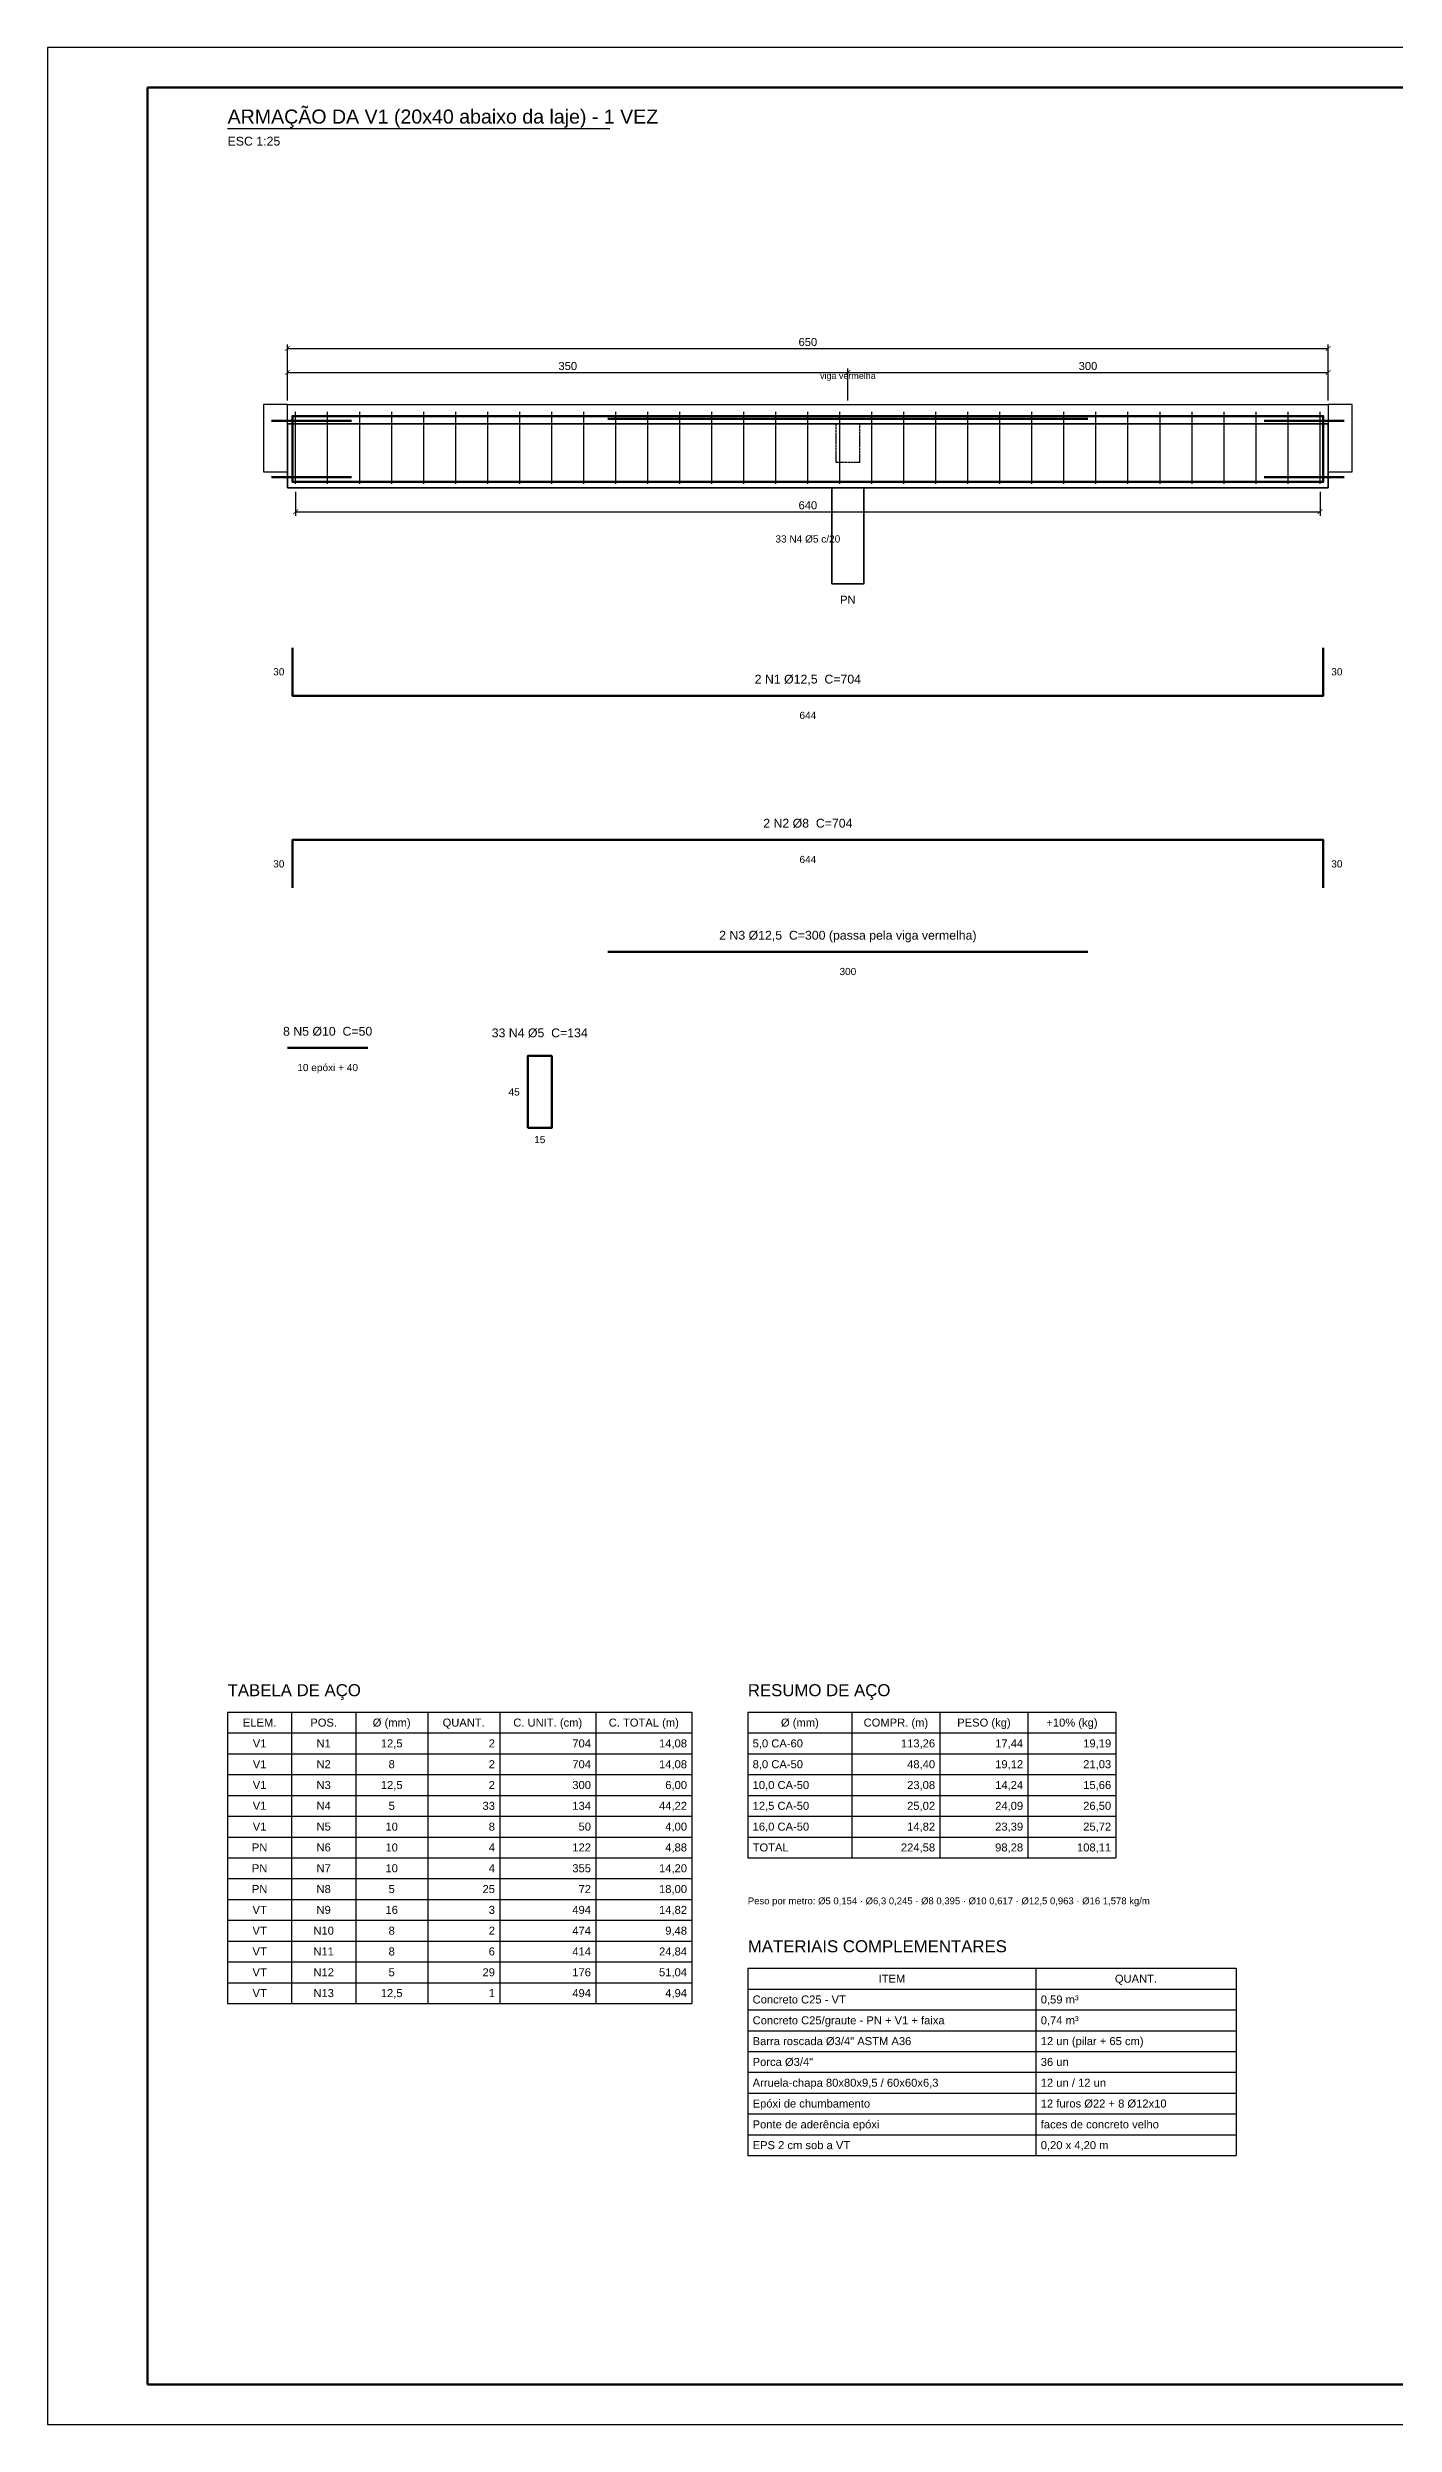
# Model space of a CAD drawing. Header units: millimetres. Extents: x 0 to 1741, y 0 to 594.
# Drawn here: x 900 to 1237, y 0 to 594 of the extents above; entities that cross this region are included whole.
import ezdxf
from ezdxf.enums import TextEntityAlignment as Align

# ---------------------------------------------------------------- set-up
doc = ezdxf.new("R2010")
doc.units = ezdxf.units.MM
doc.header["$LTSCALE"] = 0.5
doc.linetypes.add('DASHED', pattern=[1.524, 1.27, -0.254])
for name, color, linetype, lineweight in [('ARMADURA', 1, 'Continuous', 50), ('FORMA_NOVA', 3, 'Continuous', 35), ('MOLDURA', 7, 'Continuous', 70)]:
    doc.layers.add(name, color=color, linetype=linetype, lineweight=lineweight)
for name, color, linetype in [('CARIMBO', 7, 'Continuous'), ('COTA', 4, 'Continuous'), ('ESTRIBO', 6, 'Continuous'), ('EXIST_OCULTO', 8, 'DASHED'), ('EXISTENTE', 8, 'Continuous'), ('TEXTO', 7, 'Continuous'), ('TITULO', 7, 'Continuous')]:
    doc.layers.add(name, color=color, linetype=linetype)
doc.styles.add('EST', font='arial.ttf')
doc.dimstyles.new('EST', dxfattribs={"dimtxt": 2, "dimasz": 1.2, "dimexe": 1, "dimexo": 1, "dimgap": 0.6, "dimtad": 1, "dimdec": 0, "dimtxsty": 'EST', "dimblk": 'ARCHTICK', "dimcen": 2.5, "dimclrd": 4, "dimclre": 4, "dimclrt": 7, "dimazin": 3, "dimtfac": 1, "dimtmove": 0, "dimatfit": 3})

# ---------------------------------------------------------------- blocks, each defined once
blk = doc.blocks.new('_ARCHTICK')
at = {"color": 0, "linetype": 'BYBLOCK', "const_width": 0.15}
blk.add_lwpolyline([(-0.5, -0.5), (0.5, 0.5)], dxfattribs=at)

msp = doc.modelspace()

# ---------------------------------------------------------------- linework, layer by layer
at = {"layer": 'ARMADURA'}
for points in [[(956, 500.72), (976, 500.72)], [(961.2, 489.92), (961.2, 501.92), (1218.8, 501.92), (1218.8, 489.92)], [(1040, 501.2), (1160, 501.2)], [(1224, 500.72), (1204, 500.72)], [(961.2, 497.44), (961.2, 485.44), (1218.8, 485.44), (1218.8, 497.44)], [(956, 486.64), (976, 486.64)], [(1224, 486.64), (1204, 486.64)], [(961.2, 444), (961.2, 432), (1218.8, 432), (1218.8, 444)], [(961.2, 384), (961.2, 396), (1218.8, 396), (1218.8, 384)], [(1040, 368), (1160, 368)], [(960, 344), (980, 344)]]:
    msp.add_lwpolyline(points, dxfattribs=at)
msp.add_lwpolyline([(1020, 324), (1026, 324), (1026, 342), (1020, 342)], close=True, dxfattribs=at)
at = {"layer": 'CARIMBO'}
msp.add_lwpolyline([(900, 0), (1741, 0), (1741, 594), (900, 594)], close=True, dxfattribs=at)
at = {"layer": 'ESTRIBO'}
for points in [[(962, 485), (962, 503)], [(970, 485), (970, 503)], [(978, 485), (978, 503)], [(986, 485), (986, 503)], [(994, 485), (994, 503)], [(1002, 485), (1002, 503)], [(1010, 485), (1010, 503)], [(1018, 485), (1018, 503)], [(1026, 485), (1026, 503)], [(1034, 485), (1034, 503)], [(1042, 485), (1042, 503)], [(1050, 485), (1050, 503)], [(1058, 485), (1058, 503)], [(1066, 485), (1066, 503)], [(1074, 485), (1074, 503)], [(1082, 485), (1082, 503)], [(1090, 485), (1090, 503)], [(1098, 485), (1098, 503)], [(1106, 485), (1106, 503)], [(1114, 485), (1114, 503)], [(1122, 485), (1122, 503)], [(1130, 485), (1130, 503)], [(1138, 485), (1138, 503)], [(1146, 485), (1146, 503)], [(1154, 485), (1154, 503)], [(1162, 485), (1162, 503)], [(1170, 485), (1170, 503)], [(1178, 485), (1178, 503)], [(1186, 485), (1186, 503)], [(1194, 485), (1194, 503)], [(1202, 485), (1202, 503)], [(1210, 485), (1210, 503)], [(1218, 485), (1218, 503)]]:
    msp.add_lwpolyline(points, dxfattribs=at)
at = {"layer": 'EXIST_OCULTO'}
msp.add_lwpolyline([(1097, 490.4), (1103, 490.4), (1103, 500), (1097, 500)], close=True, dxfattribs=at)
at = {"layer": 'EXISTENTE'}
for points in [[(954, 488), (960, 488), (960, 504.8), (954, 504.8)], [(1220, 488), (1226, 488), (1226, 504.8), (1220, 504.8)]]:
    msp.add_lwpolyline(points, close=True, dxfattribs=at)
msp.add_lwpolyline([(960, 504.8), (1220, 504.8)], dxfattribs=at)
at = {"layer": 'FORMA_NOVA'}
for points in [[(960, 484), (1220, 484), (1220, 500), (960, 500)], [(1096, 460), (1104, 460), (1104, 484), (1096, 484)]]:
    msp.add_lwpolyline(points, close=True, dxfattribs=at)
at = {"layer": 'MOLDURA'}
msp.add_lwpolyline([(925, 10), (1731, 10), (1731, 584), (925, 584)], close=True, dxfattribs=at)
at = {"layer": 'TEXTO'}
for p, q in [((945, 178), (1061, 178)), ((945, 178), (945, 105.2)), ((945, 172.8), (1061, 172.8)), ((961, 178), (961, 105.2)), ((977, 178), (977, 105.2)), ((995, 178), (995, 105.2)), ((1013, 178), (1013, 105.2)), ((1037, 178), (1037, 105.2)), ((1061, 178), (1061, 105.2)), ((1075, 178), (1167, 178)), ((1075, 178), (1075, 141.6)), ((1075, 172.8), (1167, 172.8)), ((1101, 178), (1101, 141.6)), ((1123, 178), (1123, 141.6)), ((1145, 178), (1145, 141.6)), ((1167, 178), (1167, 141.6)), ((945, 167.6), (1061, 167.6)), ((1075, 167.6), (1167, 167.6)), ((945, 162.4), (1061, 162.4)), ((1075, 162.4), (1167, 162.4)), ((945, 157.2), (1061, 157.2)), ((1075, 157.2), (1167, 157.2)), ((945, 152), (1061, 152)), ((1075, 152), (1167, 152)), ((945, 146.8), (1061, 146.8)), ((1075, 146.8), (1167, 146.8)), ((945, 141.6), (1061, 141.6)), ((1075, 141.6), (1167, 141.6)), ((945, 136.4), (1061, 136.4)), ((945, 131.2), (1061, 131.2)), ((945, 126), (1061, 126)), ((945, 120.8), (1061, 120.8)), ((945, 115.6), (1061, 115.6)), ((1075, 114), (1197, 114)), ((1075, 114), (1075, 67.2)), ((1147, 114), (1147, 67.2)), ((1197, 114), (1197, 67.2)), ((945, 110.4), (1061, 110.4)), ((1075, 108.8), (1197, 108.8)), ((945, 105.2), (1061, 105.2)), ((1075, 103.6), (1197, 103.6)), ((1075, 98.4), (1197, 98.4)), ((1075, 93.2), (1197, 93.2)), ((1075, 88), (1197, 88)), ((1075, 82.8), (1197, 82.8)), ((1075, 77.6), (1197, 77.6)), ((1075, 72.4), (1197, 72.4)), ((1075, 67.2), (1197, 67.2))]:
    msp.add_line(p, q, dxfattribs=at)
at = {"layer": 'TITULO'}
msp.add_line((945, 573.8), (1040.48, 573.8), dxfattribs=at)

# ---------------------------------------------------------------- texts
at = {"layer": 'TEXTO', "style": 'EST'}
for s, height, p in [('ESC 1:25', 2.2, (945, 569.5)), ('Peso por metro: Ø5 0,154 · Ø6,3 0,245 · Ø8 0,395 · Ø10 0,617 · Ø12,5 0,963 · Ø16 1,578 kg/m', 1.7, (1075, 130))]:
    msp.add_text(s, height=height, dxfattribs=at).set_placement(p)
for s, height, p in [('viga vermelha', 1.6, (1100, 512)), ('33 N4 Ø5 c/20', 1.8, (1090, 471.2)), ('PN', 2, (1100, 456)), ('ELEM.', 2, (953, 175.4)), ('POS.', 2, (969, 175.4)), ('Ø (mm)', 2, (986, 175.4)), ('QUANT.', 2, (1004, 175.4)), ('C. UNIT. (cm)', 2, (1025, 175.4)), ('C. TOTAL (m)', 2, (1049, 175.4)), ('Ø (mm)', 2, (1088, 175.4)), ('COMPR. (m)', 2, (1112, 175.4)), ('PESO (kg)', 2, (1134, 175.4)), ('+10% (kg)', 2, (1156, 175.4)), ('V1', 2, (953, 170.2)), ('N1', 2, (969, 170.2)), ('12,5', 2, (986, 170.2)), ('V1', 2, (953, 165)), ('V1', 2, (953, 159.8)), ('N2', 2, (969, 165)), ('N3', 2, (969, 159.8)), ('12,5', 2, (986, 159.8)), ('8', 2, (986, 165)), ('V1', 2, (953, 154.6)), ('N4', 2, (969, 154.6)), ('5', 2, (986, 154.6)), ('V1', 2, (953, 149.4)), ('N5', 2, (969, 149.4)), ('10', 2, (986, 149.4)), ('PN', 2, (953, 144.2)), ('N6', 2, (969, 144.2)), ('10', 2, (986, 144.2)), ('PN', 2, (953, 139)), ('N7', 2, (969, 139)), ('10', 2, (986, 139)), ('PN', 2, (953, 133.8)), ('N8', 2, (969, 133.8)), ('5', 2, (986, 133.8)), ('VT', 2, (953, 128.6)), ('N9', 2, (969, 128.6)), ('16', 2, (986, 128.6)), ('VT', 2, (953, 123.4)), ('VT', 2, (953, 118.2)), ('N10', 2, (969, 123.4)), ('N11', 2, (969, 118.2)), ('8', 2, (986, 123.4)), ('8', 2, (986, 118.2)), ('VT', 2, (953, 113)), ('N12', 2, (969, 113)), ('5', 2, (986, 113)), ('VT', 2, (953, 107.8)), ('N13', 2, (969, 107.8)), ('12,5', 2, (986, 107.8)), ('ITEM', 2, (1111, 111.4)), ('QUANT.', 2, (1172, 111.4))]:
    msp.add_text(s, height=height, dxfattribs=at).set_placement(p, align=Align.MIDDLE_CENTER)
for s, height, p in [('30', 1.8, (959.2, 438)), ('30', 1.8, (959.2, 390)), ('45', 1.8, (1018, 333)), ('2', 2, (1011.8, 170.2)), ('704', 2, (1035.8, 170.2)), ('14,08', 2, (1059.8, 170.2)), ('113,26', 2, (1121.8, 170.2)), ('17,44', 2, (1143.8, 170.2)), ('19,19', 2, (1165.8, 170.2)), ('2', 2, (1011.8, 165)), ('2', 2, (1011.8, 159.8)), ('300', 2, (1035.8, 159.8)), ('704', 2, (1035.8, 165)), ('14,08', 2, (1059.8, 165)), ('6,00', 2, (1059.8, 159.8)), ('48,40', 2, (1121.8, 165)), ('23,08', 2, (1121.8, 159.8)), ('19,12', 2, (1143.8, 165)), ('14,24', 2, (1143.8, 159.8)), ('21,03', 2, (1165.8, 165)), ('15,66', 2, (1165.8, 159.8)), ('33', 2, (1011.8, 154.6)), ('134', 2, (1035.8, 154.6)), ('44,22', 2, (1059.8, 154.6)), ('25,02', 2, (1121.8, 154.6)), ('24,09', 2, (1143.8, 154.6)), ('26,50', 2, (1165.8, 154.6)), ('8', 2, (1011.8, 149.4)), ('50', 2, (1035.8, 149.4)), ('4,00', 2, (1059.8, 149.4)), ('14,82', 2, (1121.8, 149.4)), ('23,39', 2, (1143.8, 149.4)), ('25,72', 2, (1165.8, 149.4)), ('4', 2, (1011.8, 144.2)), ('122', 2, (1035.8, 144.2)), ('4,88', 2, (1059.8, 144.2)), ('224,58', 2, (1121.8, 144.2)), ('98,28', 2, (1143.8, 144.2)), ('108,11', 2, (1165.8, 144.2)), ('4', 2, (1011.8, 139)), ('355', 2, (1035.8, 139)), ('14,20', 2, (1059.8, 139)), ('25', 2, (1011.8, 133.8)), ('72', 2, (1035.8, 133.8)), ('18,00', 2, (1059.8, 133.8)), ('3', 2, (1011.8, 128.6)), ('494', 2, (1035.8, 128.6)), ('14,82', 2, (1059.8, 128.6)), ('2', 2, (1011.8, 123.4)), ('6', 2, (1011.8, 118.2)), ('474', 2, (1035.8, 123.4)), ('414', 2, (1035.8, 118.2)), ('24,84', 2, (1059.8, 118.2)), ('9,48', 2, (1059.8, 123.4)), ('29', 2, (1011.8, 113)), ('176', 2, (1035.8, 113)), ('51,04', 2, (1059.8, 113)), ('1', 2, (1011.8, 107.8)), ('494', 2, (1035.8, 107.8)), ('4,94', 2, (1059.8, 107.8))]:
    msp.add_text(s, height=height, dxfattribs=at).set_placement(p, align=Align.MIDDLE_RIGHT)
for s, p in [('2 N1 Ø12,5  C=704', (1090, 434.4)), ('2 N2 Ø8  C=704', (1090, 398.4)), ('2 N3 Ø12,5  C=300 (passa pela viga vermelha)', (1100, 370.4)), ('8 N5 Ø10  C=50', (970, 346.4)), ('33 N4 Ø5  C=134', (1023, 346))]:
    msp.add_text(s, height=2.2, dxfattribs=at).set_placement(p, align=Align.BOTTOM_CENTER)
for s, height, p in [('30', 1.8, (1220.8, 438)), ('30', 1.8, (1220.8, 390)), ('5,0 CA-60', 2, (1076.2, 170.2)), ('8,0 CA-50', 2, (1076.2, 165)), ('10,0 CA-50', 2, (1076.2, 159.8)), ('12,5 CA-50', 2, (1076.2, 154.6)), ('16,0 CA-50', 2, (1076.2, 149.4)), ('TOTAL', 2, (1076.2, 144.2)), ('Concreto C25 - VT', 2, (1076.2, 106.2)), ('0,59 m³', 2, (1148.2, 106.2)), ('Concreto C25/graute - PN + V1 + faixa', 2, (1076.2, 101)), ('0,74 m³', 2, (1148.2, 101)), ('Barra roscada Ø3/4" ASTM A36', 2, (1076.2, 95.8)), ('12 un (pilar + 65 cm)', 2, (1148.2, 95.8)), ('Porca Ø3/4"', 2, (1076.2, 90.6)), ('36 un', 2, (1148.2, 90.6)), ('Arruela-chapa 80x80x9,5 / 60x60x6,3', 2, (1076.2, 85.4)), ('12 un / 12 un', 2, (1148.2, 85.4)), ('Epóxi de chumbamento', 2, (1076.2, 80.2)), ('12 furos Ø22 + 8 Ø12x10', 2, (1148.2, 80.2)), ('Ponte de aderência epóxi', 2, (1076.2, 75)), ('faces de concreto velho', 2, (1148.2, 75)), ('EPS 2 cm sob a VT', 2, (1076.2, 69.8)), ('0,20 x 4,20 m', 2, (1148.2, 69.8))]:
    msp.add_text(s, height=height, dxfattribs=at).set_placement(p, align=Align.MIDDLE_LEFT)
for s, p in [('644', (1090, 428)), ('644', (1090, 392)), ('300', (1100, 364)), ('10 epóxi + 40', (970, 340)), ('15', (1023, 322))]:
    msp.add_text(s, height=1.8, dxfattribs=at).set_placement(p, align=Align.TOP_CENTER)
at = {"layer": 'TITULO', "style": 'EST'}
for s, height, p in [('ARMAÇÃO DA V1 (20x40 abaixo da laje) - 1 VEZ', 3.5, (945, 575)), ('TABELA DE AÇO', 3, (945, 182)), ('RESUMO DE AÇO', 3, (1075, 182)), ('MATERIAIS COMPLEMENTARES', 3, (1075, 118))]:
    msp.add_text(s, height=height, dxfattribs=at).set_placement(p)

# ---------------------------------------------------------------- dimensions: what is measured, and where the dimension line sits
at = {"layer": 'COTA'}
for base, p1, p2 in [((960, 518.8), (960, 504.8), (1220, 504.8)), ((960, 512.8), (960, 504.8), (1100, 504.8)), ((1100, 512.8), (1100, 504.8), (1220, 504.8)), ((962, 478), (962, 484), (1218, 484))]:
    msp.add_linear_dim(base=base, p1=p1, p2=p2, dimstyle='EST', override={"dimlfac": 2.5}, dxfattribs=at).render()

doc.saveas('drawing.dxf')
